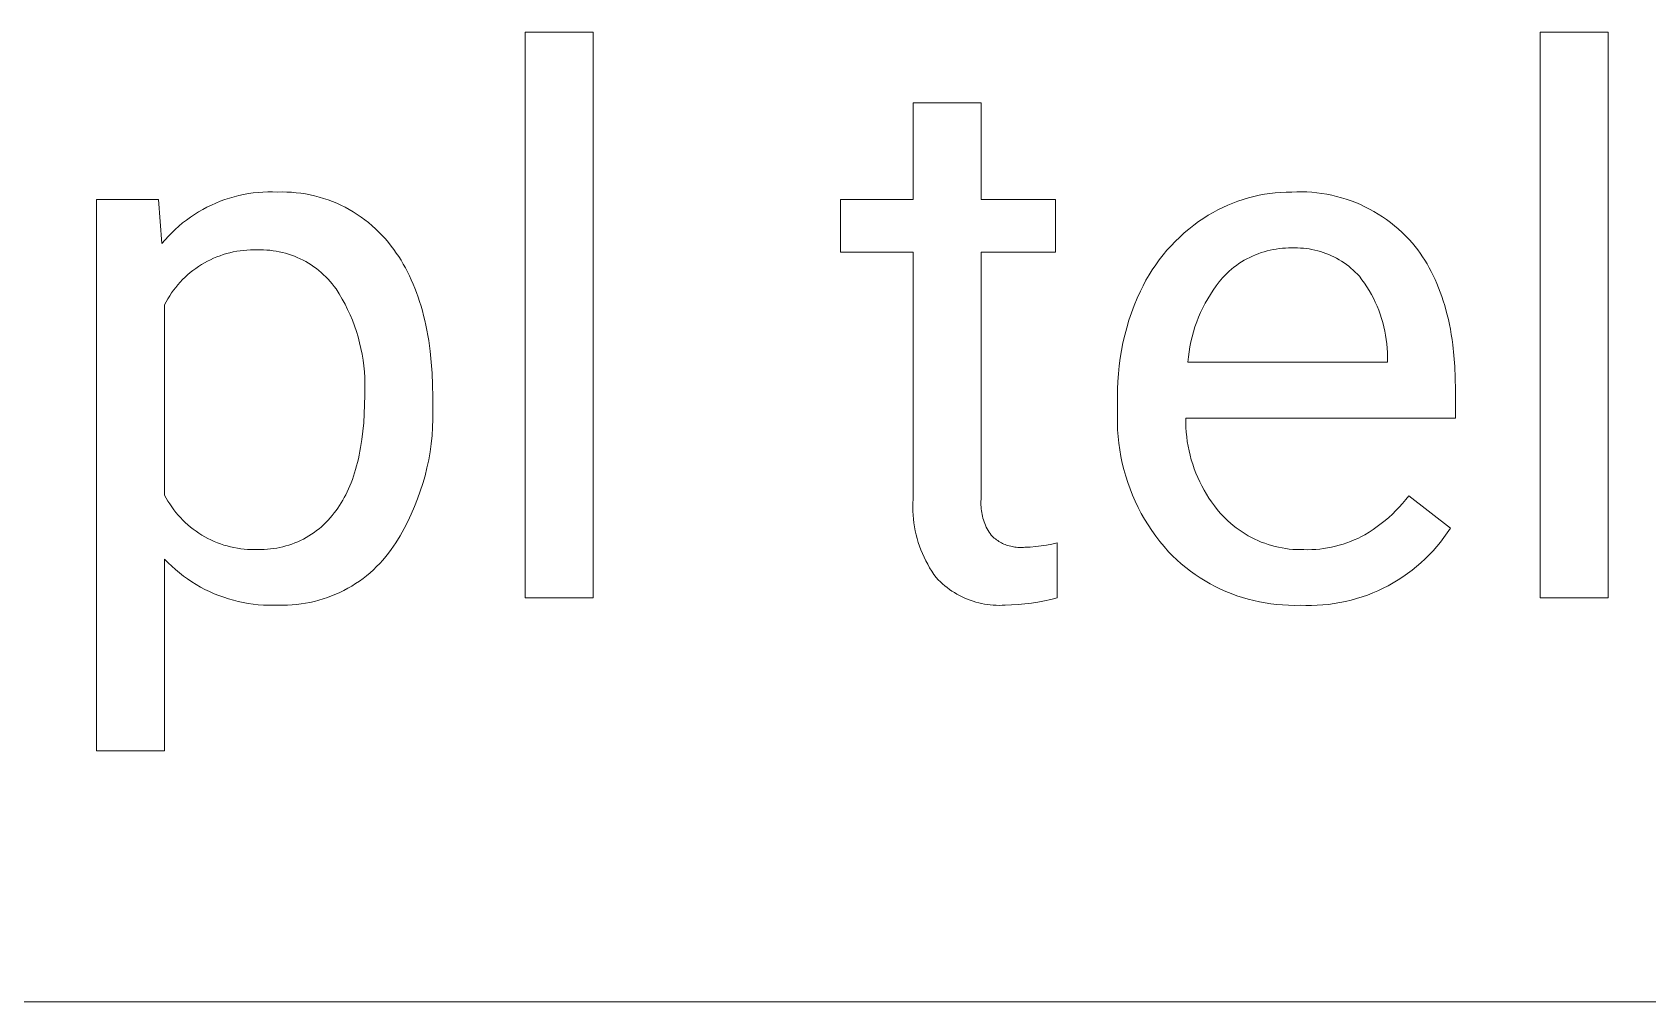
# Model space of a CAD drawing. Header units: millimetres. Extents: x 1434 to 4837, y 1889 to 4267.
# Drawn here: x 3979 to 4076.1, y 2079.7 to 2138 of the extents above; entities that cross this region are included whole.
import ezdxf

# ---------------------------------------------------------------- set-up
doc = ezdxf.new("R2010")
doc.units = ezdxf.units.MM
doc.header["$MEASUREMENT"] = 0
doc.layers.add('Domyślny', color=7, linetype='Continuous', true_color=0x000000)

msp = doc.modelspace()

# ---------------------------------------------------------------- linework, layer by layer
at = {"layer": 'Domyślny', "color": 18, "lineweight": 15, "true_color": 0x000000}
for p, q in [((4008.614, 2103.991), (4008.614, 2137.986)), ((4008.614, 2137.986), (4012.705, 2137.986)), ((4012.705, 2137.986), (4012.705, 2103.991)), ((4069.658, 2103.991), (4069.658, 2137.986)), ((4069.658, 2137.986), (4073.748, 2137.986)), ((4073.748, 2137.986), (4073.748, 2103.991)), ((4031.946, 2127.939), (4031.946, 2133.741)), ((4031.946, 2133.741), (4036.037, 2133.741)), ((4036.037, 2133.741), (4036.037, 2127.939)), ((3982.829, 2094.785), (3982.829, 2127.941)), ((3982.829, 2127.941), (3986.569, 2127.941)), ((3986.569, 2127.941), (3986.773, 2125.29)), ((3989.481, 2127.476), (3989.744, 2127.604)), ((3989.744, 2127.604), (3990.011, 2127.723)), ((3990.011, 2127.723), (3990.282, 2127.832)), ((3990.282, 2127.832), (3990.556, 2127.932)), ((3990.556, 2127.932), (3990.834, 2128.023)), ((3990.834, 2128.023), (3991.115, 2128.104)), ((3991.115, 2128.104), (3991.398, 2128.175)), ((3991.398, 2128.175), (3991.684, 2128.236)), ((3991.684, 2128.236), (3991.972, 2128.287)), ((3991.972, 2128.287), (3992.261, 2128.328)), ((3992.261, 2128.328), (3992.551, 2128.359)), ((3992.551, 2128.359), (3992.843, 2128.381)), ((3992.843, 2128.381), (3993.135, 2128.392)), ((3993.135, 2128.392), (3993.427, 2128.392)), ((3993.427, 2128.392), (3993.719, 2128.383)), ((3993.719, 2128.383), (3994, 2128.388)), ((3994, 2128.388), (3994.281, 2128.384)), ((3994.281, 2128.384), (3994.562, 2128.37)), ((3994.562, 2128.37), (3994.842, 2128.346)), ((3994.842, 2128.346), (3995.122, 2128.313)), ((3995.122, 2128.313), (3995.4, 2128.27)), ((3995.4, 2128.27), (3995.676, 2128.217)), ((3995.676, 2128.217), (3995.95, 2128.156)), ((3995.95, 2128.156), (3996.222, 2128.085)), ((3996.222, 2128.085), (3996.492, 2128.004)), ((3996.492, 2128.004), (3996.759, 2127.915)), ((3996.759, 2127.915), (3997.022, 2127.816)), ((3997.022, 2127.816), (3997.282, 2127.709)), ((3997.282, 2127.709), (3997.538, 2127.592)), ((4027.583, 2124.777), (4027.583, 2127.939)), ((4027.583, 2127.939), (4031.946, 2127.939)), ((4036.037, 2127.939), (4040.513, 2127.939)), ((4040.513, 2127.939), (4040.513, 2124.777)), ((4050.871, 2127.595), (4051.175, 2127.721)), ((4051.175, 2127.721), (4051.484, 2127.837)), ((4051.484, 2127.837), (4051.796, 2127.942)), ((4051.796, 2127.942), (4052.112, 2128.036)), ((4052.112, 2128.036), (4052.431, 2128.119)), ((4052.431, 2128.119), (4052.752, 2128.191)), ((4052.752, 2128.191), (4053.076, 2128.251)), ((4053.076, 2128.251), (4053.402, 2128.301)), ((4053.402, 2128.301), (4053.729, 2128.339)), ((4053.729, 2128.339), (4054.057, 2128.367)), ((4054.057, 2128.367), (4054.386, 2128.382)), ((4054.386, 2128.382), (4054.716, 2128.387)), ((4054.716, 2128.387), (4055.018, 2128.398)), ((4055.018, 2128.398), (4055.321, 2128.399)), ((4055.321, 2128.399), (4055.623, 2128.39)), ((4055.623, 2128.39), (4055.925, 2128.371)), ((4055.925, 2128.371), (4056.226, 2128.342)), ((4056.226, 2128.342), (4056.527, 2128.303)), ((4056.527, 2128.303), (4056.825, 2128.253)), ((4056.825, 2128.253), (4057.122, 2128.193)), ((4057.122, 2128.193), (4057.416, 2128.124)), ((4057.416, 2128.124), (4057.708, 2128.044)), ((4057.708, 2128.044), (4057.997, 2127.955)), ((4057.997, 2127.955), (4058.283, 2127.855)), ((4058.283, 2127.855), (4058.566, 2127.747)), ((4058.566, 2127.747), (4058.844, 2127.629)), ((4058.844, 2127.629), (4059.119, 2127.501)), ((3988.013, 2126.524), (3988.243, 2126.704)), ((3988.243, 2126.704), (3988.48, 2126.875)), ((3988.48, 2126.875), (3988.722, 2127.038)), ((3988.722, 2127.038), (3988.97, 2127.193)), ((3988.97, 2127.193), (3989.223, 2127.339)), ((3989.223, 2127.339), (3989.481, 2127.476)), ((3997.538, 2127.592), (3997.79, 2127.467)), ((3997.79, 2127.467), (3998.037, 2127.334)), ((3998.037, 2127.334), (3998.28, 2127.192)), ((3998.28, 2127.192), (3998.518, 2127.042)), ((3998.518, 2127.042), (3998.75, 2126.883)), ((3998.75, 2126.883), (3998.977, 2126.717)), ((3998.977, 2126.717), (3999.199, 2126.544)), ((4049.12, 2126.605), (4049.424, 2126.811)), ((4049.424, 2126.811), (4049.702, 2126.988)), ((4049.702, 2126.988), (4049.986, 2127.155)), ((4049.986, 2127.155), (4050.276, 2127.312)), ((4050.276, 2127.312), (4050.571, 2127.459)), ((4050.571, 2127.459), (4050.871, 2127.595)), ((4059.119, 2127.501), (4059.389, 2127.364)), ((4059.389, 2127.364), (4059.654, 2127.218)), ((4059.654, 2127.218), (4059.914, 2127.064)), ((4059.914, 2127.064), (4060.169, 2126.9)), ((4060.169, 2126.9), (4060.418, 2126.728)), ((4060.418, 2126.728), (4060.661, 2126.548)), ((3986.961, 2125.513), (3987.157, 2125.729)), ((3987.157, 2125.729), (3987.361, 2125.939)), ((3987.361, 2125.939), (3987.571, 2126.142)), ((3987.571, 2126.142), (3987.789, 2126.337)), ((3987.789, 2126.337), (3988.013, 2126.524)), ((3999.199, 2126.544), (3999.414, 2126.362)), ((3999.414, 2126.362), (3999.622, 2126.174)), ((3999.622, 2126.174), (3999.825, 2125.978)), ((3999.825, 2125.978), (4000.02, 2125.776)), ((4000.02, 2125.776), (4000.208, 2125.567)), ((4047.716, 2125.421), (4047.98, 2125.677)), ((4047.98, 2125.677), (4048.253, 2125.924)), ((4048.253, 2125.924), (4048.534, 2126.161)), ((4048.534, 2126.161), (4048.823, 2126.388)), ((4048.823, 2126.388), (4049.12, 2126.605)), ((4060.661, 2126.548), (4060.898, 2126.36)), ((4060.898, 2126.36), (4061.128, 2126.164)), ((4061.128, 2126.164), (4061.352, 2125.96)), ((4061.352, 2125.96), (4061.568, 2125.748)), ((4061.568, 2125.748), (4061.778, 2125.53)), ((3986.773, 2125.29), (3986.961, 2125.513)), ((3990.661, 2124.684), (3990.462, 2124.625)), ((3990.861, 2124.737), (3990.661, 2124.684)), ((3991.063, 2124.783), (3990.861, 2124.737)), ((3991.267, 2124.822), (3991.063, 2124.783)), ((3991.472, 2124.853), (3991.267, 2124.822)), ((3991.678, 2124.878), (3991.472, 2124.853)), ((3991.885, 2124.895), (3991.678, 2124.878)), ((3992.092, 2124.905), (3991.885, 2124.895)), ((3992.299, 2124.908), (3992.092, 2124.905)), ((3992.506, 2124.904), (3992.299, 2124.908)), ((3992.696, 2124.908), (3992.506, 2124.904)), ((3992.886, 2124.906), (3992.696, 2124.908)), ((3993.076, 2124.896), (3992.886, 2124.906)), ((3993.265, 2124.881), (3993.076, 2124.896)), ((3993.454, 2124.858), (3993.265, 2124.881)), ((3993.642, 2124.83), (3993.454, 2124.858)), ((3993.829, 2124.795), (3993.642, 2124.83)), ((3994.014, 2124.753), (3993.829, 2124.795)), ((3994.198, 2124.706), (3994.014, 2124.753)), ((3994.38, 2124.652), (3994.198, 2124.706)), ((4000.208, 2125.567), (4000.389, 2125.352)), ((4000.389, 2125.352), (4000.563, 2125.131)), ((4000.563, 2125.131), (4000.717, 2124.926)), ((4000.717, 2124.926), (4000.866, 2124.715)), ((4000.866, 2124.715), (4001.01, 2124.5)), ((4031.946, 2124.777), (4027.583, 2124.777)), ((4031.946, 2109.922), (4031.946, 2124.777)), ((4040.513, 2124.777), (4036.037, 2124.777)), ((4036.037, 2124.777), (4036.037, 2109.91)), ((4046.98, 2124.601), (4047.216, 2124.883)), ((4047.216, 2124.883), (4047.461, 2125.157)), ((4047.461, 2125.157), (4047.716, 2125.421)), ((4052.879, 2124.741), (4052.703, 2124.679)), ((4053.057, 2124.797), (4052.879, 2124.741)), ((4053.237, 2124.847), (4053.057, 2124.797)), ((4053.419, 2124.891), (4053.237, 2124.847)), ((4053.601, 2124.928), (4053.419, 2124.891)), ((4053.786, 2124.959), (4053.601, 2124.928)), ((4053.971, 2124.984), (4053.786, 2124.959)), ((4054.156, 2125.003), (4053.971, 2124.984)), ((4054.343, 2125.015), (4054.156, 2125.003)), ((4054.529, 2125.021), (4054.343, 2125.015)), ((4054.716, 2125.021), (4054.529, 2125.021)), ((4054.891, 2125.026), (4054.716, 2125.021)), ((4055.066, 2125.026), (4054.891, 2125.026)), ((4055.241, 2125.019), (4055.066, 2125.026)), ((4055.416, 2125.006), (4055.241, 2125.019)), ((4055.59, 2124.988), (4055.416, 2125.006)), ((4055.764, 2124.963), (4055.59, 2124.988)), ((4055.936, 2124.933), (4055.764, 2124.963)), ((4056.108, 2124.896), (4055.936, 2124.933)), ((4056.278, 2124.854), (4056.108, 2124.896)), ((4056.446, 2124.806), (4056.278, 2124.854)), ((4056.613, 2124.753), (4056.446, 2124.806)), ((4056.778, 2124.694), (4056.613, 2124.753)), ((4056.941, 2124.629), (4056.778, 2124.694)), ((4061.778, 2125.53), (4061.979, 2125.304)), ((4061.979, 2125.304), (4062.138, 2125.111)), ((4062.138, 2125.111), (4062.292, 2124.911)), ((4062.292, 2124.911), (4062.441, 2124.707)), ((4062.441, 2124.707), (4062.585, 2124.498)), ((3988.8, 2123.791), (3988.634, 2123.668)), ((3988.971, 2123.909), (3988.8, 2123.791)), ((3989.146, 2124.021), (3988.971, 2123.909)), ((3989.324, 2124.126), (3989.146, 2124.021)), ((3989.506, 2124.226), (3989.324, 2124.126)), ((3989.692, 2124.319), (3989.506, 2124.226)), ((3989.88, 2124.405), (3989.692, 2124.319)), ((3990.071, 2124.485), (3989.88, 2124.405)), ((3990.265, 2124.558), (3990.071, 2124.485)), ((3990.462, 2124.625), (3990.265, 2124.558)), ((3994.56, 2124.591), (3994.38, 2124.652)), ((3994.738, 2124.525), (3994.56, 2124.591)), ((3994.914, 2124.453), (3994.738, 2124.525)), ((3995.087, 2124.374), (3994.914, 2124.453)), ((3995.257, 2124.29), (3995.087, 2124.374)), ((3995.424, 2124.2), (3995.257, 2124.29)), ((3995.588, 2124.104), (3995.424, 2124.2)), ((3995.749, 2124.003), (3995.588, 2124.104)), ((3995.906, 2123.896), (3995.749, 2124.003)), ((3996.06, 2123.784), (3995.906, 2123.896)), ((3996.209, 2123.666), (3996.06, 2123.784)), ((4001.01, 2124.5), (4001.149, 2124.28)), ((4001.149, 2124.28), (4001.283, 2124.054)), ((4001.283, 2124.054), (4001.412, 2123.824)), ((4001.412, 2123.824), (4001.536, 2123.589)), ((4046.331, 2123.71), (4046.537, 2124.015)), ((4046.537, 2124.015), (4046.753, 2124.312)), ((4046.753, 2124.312), (4046.98, 2124.601)), ((4051.096, 2123.747), (4050.955, 2123.625)), ((4051.241, 2123.864), (4051.096, 2123.747)), ((4051.39, 2123.976), (4051.241, 2123.864)), ((4051.543, 2124.083), (4051.39, 2123.976)), ((4051.7, 2124.185), (4051.543, 2124.083)), ((4051.86, 2124.281), (4051.7, 2124.185)), ((4052.023, 2124.372), (4051.86, 2124.281)), ((4052.189, 2124.458), (4052.023, 2124.372)), ((4052.358, 2124.537), (4052.189, 2124.458)), ((4052.529, 2124.611), (4052.358, 2124.537)), ((4052.703, 2124.679), (4052.529, 2124.611)), ((4057.102, 2124.559), (4056.941, 2124.629)), ((4057.26, 2124.483), (4057.102, 2124.559)), ((4057.415, 2124.402), (4057.26, 2124.483)), ((4057.567, 2124.315), (4057.415, 2124.402)), ((4057.717, 2124.224), (4057.567, 2124.315)), ((4057.863, 2124.128), (4057.717, 2124.224)), ((4058.006, 2124.026), (4057.863, 2124.128)), ((4058.145, 2123.92), (4058.006, 2124.026)), ((4058.281, 2123.809), (4058.145, 2123.92)), ((4058.413, 2123.694), (4058.281, 2123.809)), ((4062.585, 2124.498), (4062.724, 2124.283)), ((4062.724, 2124.283), (4062.857, 2124.063)), ((4062.857, 2124.063), (4062.986, 2123.837)), ((4062.986, 2123.837), (4063.11, 2123.607)), ((3987.733, 2122.813), (3987.601, 2122.653)), ((3987.87, 2122.968), (3987.733, 2122.813)), ((3988.013, 2123.119), (3987.87, 2122.968)), ((3988.161, 2123.264), (3988.013, 2123.119)), ((3988.314, 2123.404), (3988.161, 2123.264)), ((3988.471, 2123.539), (3988.314, 2123.404)), ((3988.634, 2123.668), (3988.471, 2123.539)), ((3996.354, 2123.544), (3996.209, 2123.666)), ((3996.495, 2123.417), (3996.354, 2123.544)), ((3996.632, 2123.285), (3996.495, 2123.417)), ((3996.764, 2123.148), (3996.632, 2123.285)), ((3996.891, 2123.007), (3996.764, 2123.148)), ((3997.014, 2122.862), (3996.891, 2123.007)), ((3997.131, 2122.712), (3997.014, 2122.862)), ((4001.536, 2123.589), (4001.655, 2123.348)), ((4001.655, 2123.348), (4001.77, 2123.103)), ((4001.77, 2123.103), (4001.879, 2122.853)), ((4001.879, 2122.853), (4001.984, 2122.597)), ((4045.616, 2122.426), (4045.778, 2122.756)), ((4045.778, 2122.756), (4045.952, 2123.08)), ((4045.952, 2123.08), (4046.136, 2123.398)), ((4046.136, 2123.398), (4046.331, 2123.71)), ((4050.173, 2122.746), (4049.994, 2122.493)), ((4050.361, 2122.991), (4050.173, 2122.746)), ((4050.557, 2123.231), (4050.361, 2122.991)), ((4050.685, 2123.367), (4050.557, 2123.231)), ((4050.818, 2123.498), (4050.685, 2123.367)), ((4050.955, 2123.625), (4050.818, 2123.498)), ((4058.541, 2123.574), (4058.413, 2123.694)), ((4058.664, 2123.45), (4058.541, 2123.574)), ((4058.784, 2123.321), (4058.664, 2123.45)), ((4058.943, 2123.113), (4058.784, 2123.321)), ((4059.094, 2122.9), (4058.943, 2123.113)), ((4059.239, 2122.682), (4059.094, 2122.9)), ((4063.11, 2123.607), (4063.228, 2123.371)), ((4063.228, 2123.371), (4063.342, 2123.13)), ((4063.342, 2123.13), (4063.45, 2122.884)), ((4063.45, 2122.884), (4063.554, 2122.632)), ((3987.027, 2121.791), (3986.931, 2121.607)), ((3987.13, 2121.971), (3987.027, 2121.791)), ((3987.239, 2122.147), (3987.13, 2121.971)), ((3987.354, 2122.32), (3987.239, 2122.147)), ((3987.474, 2122.489), (3987.354, 2122.32)), ((3987.601, 2122.653), (3987.474, 2122.489)), ((3997.243, 2122.559), (3997.131, 2122.712)), ((3997.432, 2122.259), (3997.243, 2122.559)), ((3997.612, 2121.954), (3997.432, 2122.259)), ((3997.781, 2121.642), (3997.612, 2121.954)), ((4001.984, 2122.597), (4002.084, 2122.337)), ((4002.084, 2122.337), (4002.179, 2122.072)), ((4002.179, 2122.072), (4002.269, 2121.801)), ((4002.269, 2121.801), (4002.354, 2121.526)), ((4045.244, 2121.564), (4045.423, 2121.998)), ((4045.423, 2121.998), (4045.616, 2122.426)), ((4049.663, 2121.971), (4049.512, 2121.701)), ((4049.824, 2122.235), (4049.663, 2121.971)), ((4049.994, 2122.493), (4049.824, 2122.235)), ((4059.376, 2122.46), (4059.239, 2122.682)), ((4059.506, 2122.233), (4059.376, 2122.46)), ((4059.628, 2122.001), (4059.506, 2122.233)), ((4059.742, 2121.766), (4059.628, 2122.001)), ((4063.554, 2122.632), (4063.652, 2122.375)), ((4063.652, 2122.375), (4063.745, 2122.113)), ((4063.745, 2122.113), (4063.834, 2121.846)), ((4063.834, 2121.846), (4063.917, 2121.573)), ((3986.931, 2121.607), (3986.931, 2110.173)), ((3997.939, 2121.326), (3997.781, 2121.642)), ((3998.087, 2121.004), (3997.939, 2121.326)), ((3998.224, 2120.677), (3998.087, 2121.004)), ((4002.354, 2121.526), (4002.434, 2121.246)), ((4002.434, 2121.246), (4002.51, 2120.96)), ((4002.51, 2120.96), (4002.58, 2120.67)), ((4044.929, 2120.68), (4045.08, 2121.125)), ((4045.08, 2121.125), (4045.244, 2121.564)), ((4049.114, 2120.863), (4049.001, 2120.575)), ((4049.237, 2121.147), (4049.114, 2120.863)), ((4049.369, 2121.426), (4049.237, 2121.147)), ((4049.512, 2121.701), (4049.369, 2121.426)), ((4059.849, 2121.527), (4059.742, 2121.766)), ((4059.947, 2121.284), (4059.849, 2121.527)), ((4060.037, 2121.039), (4059.947, 2121.284)), ((4060.119, 2120.79), (4060.037, 2121.039)), ((4063.917, 2121.573), (4063.995, 2121.296)), ((4063.995, 2121.296), (4064.068, 2121.013)), ((4064.068, 2121.013), (4064.137, 2120.724)), ((3998.35, 2120.346), (3998.224, 2120.677)), ((3998.465, 2120.011), (3998.35, 2120.346)), ((3998.569, 2119.672), (3998.465, 2120.011)), ((4002.58, 2120.67), (4002.646, 2120.375)), ((4002.646, 2120.375), (4002.707, 2120.074)), ((4002.707, 2120.074), (4002.762, 2119.769)), ((4044.672, 2119.778), (4044.794, 2120.231)), ((4044.794, 2120.231), (4044.929, 2120.68)), ((4048.806, 2119.988), (4048.724, 2119.69)), ((4048.899, 2120.283), (4048.806, 2119.988)), ((4049.001, 2120.575), (4048.899, 2120.283)), ((4060.192, 2120.539), (4060.119, 2120.79)), ((4060.258, 2120.286), (4060.192, 2120.539)), ((4060.314, 2120.03), (4060.258, 2120.286)), ((4060.362, 2119.773), (4060.314, 2120.03)), ((4064.137, 2120.724), (4064.2, 2120.431)), ((4064.2, 2120.431), (4064.258, 2120.132)), ((4064.258, 2120.132), (4064.311, 2119.828)), ((4064.311, 2119.828), (4064.359, 2119.519)), ((3998.661, 2119.33), (3998.569, 2119.672)), ((3998.742, 2118.985), (3998.661, 2119.33)), ((3998.811, 2118.637), (3998.742, 2118.985)), ((4002.762, 2119.769), (4002.813, 2119.458)), ((4002.813, 2119.458), (4002.901, 2118.822)), ((4044.399, 2118.397), (4044.475, 2118.86)), ((4044.475, 2118.86), (4044.566, 2119.32)), ((4044.566, 2119.32), (4044.672, 2119.778)), ((4048.592, 2119.085), (4048.541, 2118.78)), ((4048.653, 2119.389), (4048.592, 2119.085)), ((4048.724, 2119.69), (4048.653, 2119.389)), ((4060.402, 2119.515), (4060.362, 2119.773)), ((4060.432, 2119.255), (4060.402, 2119.515)), ((4060.454, 2118.994), (4060.432, 2119.255)), ((4060.468, 2118.733), (4060.454, 2118.994)), ((4064.359, 2119.519), (4064.401, 2119.204)), ((4064.401, 2119.204), (4064.472, 2118.56)), ((3998.868, 2118.288), (3998.811, 2118.637)), ((3998.914, 2117.936), (3998.868, 2118.288)), ((3998.948, 2117.584), (3998.914, 2117.936)), ((4002.901, 2118.822), (4002.969, 2118.166)), ((4002.969, 2118.166), (4003.017, 2117.49)), ((4044.292, 2117.465), (4044.338, 2117.932)), ((4044.338, 2117.932), (4044.399, 2118.397)), ((4048.501, 2118.473), (4048.472, 2118.165)), ((4048.472, 2118.165), (4060.472, 2118.165)), ((4048.541, 2118.78), (4048.501, 2118.473)), ((4060.472, 2118.471), (4060.468, 2118.733)), ((4060.472, 2118.165), (4060.472, 2118.471)), ((4064.472, 2118.56), (4064.523, 2117.894)), ((4064.523, 2117.894), (4064.553, 2117.207)), ((3998.97, 2117.23), (3998.948, 2117.584)), ((3998.98, 2116.876), (3998.97, 2117.23)), ((4003.017, 2117.49), (4003.046, 2116.794)), ((4044.245, 2116.527), (4044.261, 2116.996)), ((4044.261, 2116.996), (4044.292, 2117.465)), ((4064.553, 2117.207), (4064.563, 2116.5)), ((3998.959, 2115.601), (3998.965, 2116.168)), ((3998.965, 2116.168), (3998.979, 2116.522)), ((3998.979, 2116.522), (3998.98, 2116.876)), ((4003.046, 2116.794), (4003.056, 2116.077)), ((4003.056, 2116.077), (4003.056, 2115.703)), ((4044.245, 2116.058), (4044.245, 2116.527)), ((4044.245, 2115.31), (4044.245, 2116.058)), ((4064.563, 2116.5), (4064.563, 2114.8)), ((3998.905, 2114.52), (3998.938, 2115.052)), ((3998.938, 2115.052), (3998.959, 2115.601)), ((4003.056, 2115.703), (4003.071, 2115.213)), ((4003.071, 2115.213), (4003.07, 2114.723)), ((4044.232, 2114.905), (4044.245, 2115.31)), ((3998.796, 2113.512), (3998.857, 2114.007)), ((3998.857, 2114.007), (3998.905, 2114.52)), ((4003.052, 2114.233), (4003.017, 2113.744)), ((4003.07, 2114.723), (4003.052, 2114.233)), ((4044.232, 2114.5), (4044.232, 2114.905)), ((4044.247, 2114.095), (4044.232, 2114.5)), ((4044.275, 2113.691), (4044.247, 2114.095)), ((4064.563, 2114.8), (4048.347, 2114.8)), ((4048.347, 2114.8), (4048.347, 2114.517)), ((4048.347, 2114.517), (4048.355, 2114.235)), ((4048.355, 2114.235), (4048.373, 2113.953)), ((3998.68, 2112.802), (3998.722, 2113.034)), ((3998.722, 2113.034), (3998.796, 2113.512)), ((4002.966, 2113.257), (4002.898, 2112.772)), ((4003.017, 2113.744), (4002.966, 2113.257)), ((4044.317, 2113.289), (4044.275, 2113.691)), ((4044.373, 2112.888), (4044.317, 2113.289)), ((4048.373, 2113.953), (4048.401, 2113.672)), ((4048.401, 2113.672), (4048.438, 2113.392)), ((4048.438, 2113.392), (4048.484, 2113.113)), ((4048.484, 2113.113), (4048.54, 2112.836)), ((3998.478, 2111.918), (3998.533, 2112.132)), ((3998.533, 2112.132), (3998.586, 2112.351)), ((3998.586, 2112.351), (3998.634, 2112.574)), ((3998.634, 2112.574), (3998.68, 2112.802)), ((4002.813, 2112.289), (4002.712, 2111.809)), ((4002.898, 2112.772), (4002.813, 2112.289)), ((4044.442, 2112.489), (4044.373, 2112.888)), ((4044.525, 2112.092), (4044.442, 2112.489)), ((4044.622, 2111.699), (4044.525, 2112.092)), ((4048.54, 2112.836), (4048.604, 2112.561)), ((4048.604, 2112.561), (4048.678, 2112.289)), ((4048.678, 2112.289), (4048.761, 2112.019)), ((3998.15, 2110.914), (3998.222, 2111.106)), ((3998.222, 2111.106), (3998.291, 2111.302)), ((3998.291, 2111.302), (3998.357, 2111.503)), ((3998.357, 2111.503), (3998.419, 2111.708)), ((3998.419, 2111.708), (3998.478, 2111.918)), ((4002.595, 2111.333), (4002.461, 2110.862)), ((4002.712, 2111.809), (4002.595, 2111.333)), ((4044.732, 2111.309), (4044.622, 2111.699)), ((4044.855, 2110.924), (4044.732, 2111.309)), ((4048.761, 2112.019), (4048.853, 2111.752)), ((4048.853, 2111.752), (4048.954, 2111.488)), ((4048.954, 2111.488), (4049.064, 2111.227)), ((4049.064, 2111.227), (4049.182, 2110.971)), ((3986.931, 2110.173), (3987.029, 2109.989)), ((3997.738, 2110.023), (3997.827, 2110.192)), ((3997.827, 2110.192), (3997.913, 2110.366)), ((3997.913, 2110.366), (3997.995, 2110.544)), ((3997.995, 2110.544), (3998.074, 2110.727)), ((3998.074, 2110.727), (3998.15, 2110.914)), ((4002.311, 2110.395), (4002.146, 2109.933)), ((4002.461, 2110.862), (4002.311, 2110.395)), ((4044.992, 2110.542), (4044.855, 2110.924)), ((4045.141, 2110.166), (4044.992, 2110.542)), ((4045.304, 2109.795), (4045.141, 2110.166)), ((4049.182, 2110.971), (4049.309, 2110.718)), ((4049.309, 2110.718), (4049.444, 2110.47)), ((4049.444, 2110.47), (4049.587, 2110.227)), ((4049.587, 2110.227), (4049.739, 2109.988)), ((4061.571, 2109.898), (4061.753, 2110.131)), ((4061.753, 2110.131), (4064.257, 2108.182)), ((3987.029, 2109.989), (3987.133, 2109.809)), ((3987.133, 2109.809), (3987.244, 2109.633)), ((3987.244, 2109.633), (3987.36, 2109.46)), ((3987.36, 2109.46), (3987.483, 2109.291)), ((3987.483, 2109.291), (3987.611, 2109.127)), ((3997.132, 2109.092), (3997.243, 2109.244)), ((3997.243, 2109.244), (3997.349, 2109.391)), ((3997.349, 2109.391), (3997.451, 2109.542)), ((3997.451, 2109.542), (3997.55, 2109.698)), ((3997.55, 2109.698), (3997.646, 2109.858)), ((3997.646, 2109.858), (3997.738, 2110.023)), ((4001.965, 2109.478), (4001.769, 2109.029)), ((4002.146, 2109.933), (4001.965, 2109.478)), ((4031.932, 2109.444), (4031.935, 2109.683)), ((4031.937, 2109.205), (4031.932, 2109.444)), ((4031.935, 2109.683), (4031.946, 2109.922)), ((4031.949, 2108.967), (4031.937, 2109.205)), ((4036.03, 2109.797), (4036.028, 2109.683)), ((4036.028, 2109.683), (4036.029, 2109.569)), ((4036.029, 2109.569), (4036.035, 2109.455)), ((4036.037, 2109.91), (4036.03, 2109.797)), ((4036.035, 2109.455), (4036.044, 2109.341)), ((4036.044, 2109.341), (4036.057, 2109.228)), ((4036.057, 2109.228), (4036.074, 2109.115)), ((4045.479, 2109.43), (4045.304, 2109.795)), ((4045.666, 2109.071), (4045.479, 2109.43)), ((4049.739, 2109.988), (4049.898, 2109.755)), ((4049.898, 2109.755), (4050.065, 2109.527)), ((4050.065, 2109.527), (4050.239, 2109.305)), ((4050.239, 2109.305), (4050.421, 2109.089)), ((4060.771, 2109.03), (4060.981, 2109.237)), ((4060.981, 2109.237), (4061.185, 2109.451)), ((4061.185, 2109.451), (4061.382, 2109.672)), ((4061.382, 2109.672), (4061.571, 2109.898)), ((3987.611, 2109.127), (3987.744, 2108.968)), ((3987.744, 2108.968), (3987.883, 2108.813)), ((3987.883, 2108.813), (3988.028, 2108.663)), ((3988.028, 2108.663), (3988.177, 2108.518)), ((3988.177, 2108.518), (3988.332, 2108.378)), ((3988.332, 2108.378), (3988.491, 2108.244)), ((3988.491, 2108.244), (3988.655, 2108.115)), ((3996.218, 2108.146), (3996.361, 2108.268)), ((3996.361, 2108.268), (3996.501, 2108.394)), ((3996.501, 2108.394), (3996.637, 2108.525)), ((3996.637, 2108.525), (3996.768, 2108.66)), ((3996.768, 2108.66), (3996.894, 2108.8)), ((3996.894, 2108.8), (3997.015, 2108.944)), ((3997.015, 2108.944), (3997.132, 2109.092)), ((4001.557, 2108.587), (4001.33, 2108.152)), ((4001.769, 2109.029), (4001.557, 2108.587)), ((4031.97, 2108.729), (4031.949, 2108.967)), ((4031.999, 2108.491), (4031.97, 2108.729)), ((4032.036, 2108.255), (4031.999, 2108.491)), ((4032.08, 2108.021), (4032.036, 2108.255)), ((4036.074, 2109.115), (4036.095, 2109.003)), ((4036.095, 2109.003), (4036.12, 2108.892)), ((4036.12, 2108.892), (4036.149, 2108.781)), ((4036.149, 2108.781), (4036.182, 2108.672)), ((4036.182, 2108.672), (4036.218, 2108.564)), ((4036.218, 2108.564), (4036.258, 2108.457)), ((4036.258, 2108.457), (4036.302, 2108.352)), ((4036.302, 2108.352), (4036.349, 2108.248)), ((4036.349, 2108.248), (4036.4, 2108.146)), ((4045.866, 2108.718), (4045.666, 2109.071)), ((4046.077, 2108.373), (4045.866, 2108.718)), ((4046.3, 2108.035), (4046.077, 2108.373)), ((4050.421, 2109.089), (4050.567, 2108.928)), ((4050.567, 2108.928), (4050.719, 2108.772)), ((4050.719, 2108.772), (4050.876, 2108.621)), ((4050.876, 2108.621), (4051.038, 2108.475)), ((4051.038, 2108.475), (4051.204, 2108.335)), ((4051.204, 2108.335), (4051.375, 2108.201)), ((4051.375, 2108.201), (4051.551, 2108.072)), ((4059.623, 2108.102), (4059.864, 2108.273)), ((4059.864, 2108.273), (4060.1, 2108.451)), ((4060.1, 2108.451), (4060.33, 2108.636)), ((4060.33, 2108.636), (4060.553, 2108.83)), ((4060.553, 2108.83), (4060.771, 2109.03)), ((4064.257, 2108.182), (4064.067, 2107.896)), ((3988.655, 2108.115), (3988.823, 2107.992)), ((3988.823, 2107.992), (3988.995, 2107.875)), ((3988.995, 2107.875), (3989.171, 2107.764)), ((3989.171, 2107.764), (3989.351, 2107.659)), ((3989.351, 2107.659), (3989.535, 2107.561)), ((3989.535, 2107.561), (3989.721, 2107.469)), ((3989.721, 2107.469), (3989.911, 2107.383)), ((3989.911, 2107.383), (3990.104, 2107.304)), ((3990.104, 2107.304), (3990.299, 2107.232)), ((3990.299, 2107.232), (3990.497, 2107.166)), ((3994.407, 2107.163), (3994.586, 2107.224)), ((3994.586, 2107.224), (3994.762, 2107.291)), ((3994.762, 2107.291), (3994.936, 2107.363)), ((3994.936, 2107.363), (3995.107, 2107.442)), ((3995.107, 2107.442), (3995.275, 2107.526)), ((3995.275, 2107.526), (3995.441, 2107.616)), ((3995.441, 2107.616), (3995.603, 2107.711)), ((3995.603, 2107.711), (3995.762, 2107.812)), ((3995.762, 2107.812), (3995.918, 2107.918)), ((3995.918, 2107.918), (3996.07, 2108.03)), ((3996.07, 2108.03), (3996.218, 2108.146)), ((4000.833, 2107.308), (4000.563, 2106.898)), ((4001.089, 2107.726), (4000.833, 2107.308)), ((4001.33, 2108.152), (4001.089, 2107.726)), ((4032.132, 2107.787), (4032.08, 2108.021)), ((4032.192, 2107.556), (4032.132, 2107.787)), ((4032.26, 2107.327), (4032.192, 2107.556)), ((4032.336, 2107.1), (4032.26, 2107.327)), ((4036.4, 2108.146), (4036.454, 2108.046)), ((4036.454, 2108.046), (4036.512, 2107.948)), ((4036.512, 2107.948), (4036.573, 2107.851)), ((4036.573, 2107.851), (4036.637, 2107.757)), ((4036.637, 2107.757), (4036.699, 2107.697)), ((4036.699, 2107.697), (4036.762, 2107.64)), ((4036.762, 2107.64), (4036.827, 2107.584)), ((4036.827, 2107.584), (4036.894, 2107.531)), ((4036.894, 2107.531), (4036.963, 2107.48)), ((4036.963, 2107.48), (4037.034, 2107.431)), ((4037.034, 2107.431), (4037.106, 2107.385)), ((4037.106, 2107.385), (4037.18, 2107.342)), ((4037.18, 2107.342), (4037.255, 2107.301)), ((4037.255, 2107.301), (4037.332, 2107.262)), ((4037.332, 2107.262), (4037.409, 2107.227)), ((4037.409, 2107.227), (4037.489, 2107.194)), ((4039.972, 2107.161), (4040.294, 2107.221)), ((4040.294, 2107.221), (4040.615, 2107.293)), ((4040.615, 2107.293), (4040.615, 2103.995)), ((4046.535, 2107.705), (4046.3, 2108.035)), ((4046.781, 2107.383), (4046.535, 2107.705)), ((4047.038, 2107.07), (4046.781, 2107.383)), ((4051.551, 2108.072), (4051.731, 2107.95)), ((4051.731, 2107.95), (4051.915, 2107.833)), ((4051.915, 2107.833), (4052.103, 2107.723)), ((4052.103, 2107.723), (4052.294, 2107.619)), ((4052.294, 2107.619), (4052.489, 2107.522)), ((4052.489, 2107.522), (4052.687, 2107.431)), ((4052.687, 2107.431), (4052.887, 2107.347)), ((4052.887, 2107.347), (4053.091, 2107.27)), ((4053.091, 2107.27), (4053.297, 2107.2)), ((4053.297, 2107.2), (4053.505, 2107.137)), ((4057.575, 2107.15), (4057.805, 2107.218)), ((4057.805, 2107.218), (4058.032, 2107.294)), ((4058.032, 2107.294), (4058.257, 2107.378)), ((4058.257, 2107.378), (4058.478, 2107.469)), ((4058.478, 2107.469), (4058.697, 2107.567)), ((4058.697, 2107.567), (4058.912, 2107.673)), ((4058.912, 2107.673), (4059.124, 2107.786)), ((4059.124, 2107.786), (4059.376, 2107.94)), ((4059.376, 2107.94), (4059.623, 2108.102)), ((4063.659, 2107.344), (4063.442, 2107.079)), ((4063.868, 2107.617), (4063.659, 2107.344)), ((4064.067, 2107.896), (4063.868, 2107.617)), ((3987.144, 2106.102), (3986.931, 2106.321)), ((3986.931, 2106.321), (3986.931, 2094.785)), ((3990.497, 2107.166), (3990.697, 2107.108)), ((3990.697, 2107.108), (3990.898, 2107.056)), ((3990.898, 2107.056), (3991.102, 2107.011)), ((3991.102, 2107.011), (3991.307, 2106.974)), ((3991.307, 2106.974), (3991.513, 2106.943)), ((3991.513, 2106.943), (3991.72, 2106.92)), ((3991.72, 2106.92), (3991.927, 2106.904)), ((3991.927, 2106.904), (3992.135, 2106.895)), ((3992.135, 2106.895), (3992.344, 2106.893)), ((3992.344, 2106.893), (3992.552, 2106.898)), ((3992.552, 2106.898), (3992.74, 2106.896)), ((3992.74, 2106.896), (3992.928, 2106.901)), ((3992.928, 2106.901), (3993.116, 2106.912)), ((3993.116, 2106.912), (3993.304, 2106.929)), ((3993.304, 2106.929), (3993.491, 2106.952)), ((3993.491, 2106.952), (3993.677, 2106.982)), ((3993.677, 2106.982), (3993.862, 2107.018)), ((3993.862, 2107.018), (3994.045, 2107.06)), ((3994.045, 2107.06), (3994.227, 2107.109)), ((3994.227, 2107.109), (3994.407, 2107.163)), ((4000.057, 2106.261), (3999.874, 2106.061)), ((4000.233, 2106.468), (4000.057, 2106.261)), ((4000.402, 2106.68), (4000.233, 2106.468)), ((4000.563, 2106.898), (4000.402, 2106.68)), ((4032.418, 2106.876), (4032.336, 2107.1)), ((4032.509, 2106.655), (4032.418, 2106.876)), ((4032.606, 2106.437), (4032.509, 2106.655)), ((4032.711, 2106.222), (4032.606, 2106.437)), ((4037.489, 2107.194), (4037.569, 2107.163)), ((4037.569, 2107.163), (4037.65, 2107.136)), ((4037.65, 2107.136), (4037.732, 2107.111)), ((4037.732, 2107.111), (4037.815, 2107.089)), ((4037.815, 2107.089), (4037.898, 2107.071)), ((4037.898, 2107.071), (4037.983, 2107.054)), ((4037.983, 2107.054), (4038.067, 2107.041)), ((4038.067, 2107.041), (4038.152, 2107.031)), ((4038.152, 2107.031), (4038.238, 2107.024)), ((4038.238, 2107.024), (4038.323, 2107.02)), ((4038.323, 2107.02), (4038.409, 2107.018)), ((4038.409, 2107.018), (4038.495, 2107.02)), ((4038.495, 2107.02), (4038.58, 2107.025)), ((4038.58, 2107.025), (4038.666, 2107.032)), ((4038.666, 2107.032), (4038.994, 2107.047)), ((4038.994, 2107.047), (4039.321, 2107.074)), ((4039.321, 2107.074), (4039.647, 2107.111)), ((4039.647, 2107.111), (4039.972, 2107.161)), ((4047.305, 2106.766), (4047.038, 2107.07)), ((4047.553, 2106.515), (4047.305, 2106.766)), ((4047.809, 2106.273), (4047.553, 2106.515)), ((4048.073, 2106.04), (4047.809, 2106.273)), ((4053.505, 2107.137), (4053.715, 2107.081)), ((4053.715, 2107.081), (4053.927, 2107.031)), ((4053.927, 2107.031), (4054.141, 2106.989)), ((4054.141, 2106.989), (4054.356, 2106.955)), ((4054.356, 2106.955), (4054.572, 2106.927)), ((4054.572, 2106.927), (4054.788, 2106.907)), ((4054.788, 2106.907), (4055.006, 2106.894)), ((4055.006, 2106.894), (4055.223, 2106.889)), ((4055.223, 2106.889), (4055.441, 2106.89)), ((4055.441, 2106.89), (4055.681, 2106.887)), ((4055.681, 2106.887), (4055.92, 2106.892)), ((4055.92, 2106.892), (4056.16, 2106.905)), ((4056.16, 2106.905), (4056.399, 2106.926)), ((4056.399, 2106.926), (4056.637, 2106.955)), ((4056.637, 2106.955), (4056.873, 2106.992)), ((4056.873, 2106.992), (4057.109, 2107.037)), ((4057.109, 2107.037), (4057.343, 2107.09)), ((4057.343, 2107.09), (4057.575, 2107.15)), ((4062.736, 2106.33), (4062.484, 2106.097)), ((4062.979, 2106.572), (4062.736, 2106.33)), ((4063.215, 2106.822), (4062.979, 2106.572)), ((4063.442, 2107.079), (4063.215, 2106.822)), ((3987.364, 2105.891), (3987.144, 2106.102)), ((3987.592, 2105.687), (3987.364, 2105.891)), ((3987.826, 2105.492), (3987.592, 2105.687)), ((3988.067, 2105.304), (3987.826, 2105.492)), ((3988.314, 2105.126), (3988.067, 2105.304)), ((3999.078, 2105.324), (3998.864, 2105.158)), ((3999.286, 2105.498), (3999.078, 2105.324)), ((3999.488, 2105.679), (3999.286, 2105.498)), ((3999.684, 2105.867), (3999.488, 2105.679)), ((3999.874, 2106.061), (3999.684, 2105.867)), ((4032.823, 2106.011), (4032.711, 2106.222)), ((4032.942, 2105.804), (4032.823, 2106.011)), ((4033.068, 2105.601), (4032.942, 2105.804)), ((4033.201, 2105.402), (4033.068, 2105.601)), ((4033.34, 2105.208), (4033.201, 2105.402)), ((4048.344, 2105.816), (4048.073, 2106.04)), ((4048.624, 2105.601), (4048.344, 2105.816)), ((4048.91, 2105.395), (4048.624, 2105.601)), ((4049.203, 2105.2), (4048.91, 2105.395)), ((4061.402, 2105.254), (4061.114, 2105.067)), ((4061.683, 2105.451), (4061.402, 2105.254)), ((4061.957, 2105.657), (4061.683, 2105.451)), ((4062.224, 2105.873), (4061.957, 2105.657)), ((4062.484, 2106.097), (4062.224, 2105.873)), ((3988.567, 2104.956), (3988.314, 2105.126)), ((3988.826, 2104.794), (3988.567, 2104.956)), ((3989.091, 2104.642), (3988.826, 2104.794)), ((3989.361, 2104.499), (3989.091, 2104.642)), ((3989.635, 2104.366), (3989.361, 2104.499)), ((3989.914, 2104.242), (3989.635, 2104.366)), ((3997.472, 2104.318), (3997.225, 2104.206)), ((3997.716, 2104.438), (3997.472, 2104.318)), ((3997.955, 2104.566), (3997.716, 2104.438)), ((3998.189, 2104.702), (3997.955, 2104.566)), ((3998.419, 2104.846), (3998.189, 2104.702)), ((3998.644, 2104.998), (3998.419, 2104.846)), ((3998.864, 2105.158), (3998.644, 2104.998)), ((4033.462, 2105.079), (4033.34, 2105.208)), ((4033.588, 2104.955), (4033.462, 2105.079)), ((4033.718, 2104.834), (4033.588, 2104.955)), ((4033.853, 2104.719), (4033.718, 2104.834)), ((4033.991, 2104.608), (4033.853, 2104.719)), ((4034.133, 2104.502), (4033.991, 2104.608)), ((4034.279, 2104.402), (4034.133, 2104.502)), ((4034.428, 2104.306), (4034.279, 2104.402)), ((4034.58, 2104.215), (4034.428, 2104.306)), ((4049.502, 2105.014), (4049.203, 2105.2)), ((4049.808, 2104.839), (4049.502, 2105.014)), ((4050.119, 2104.674), (4049.808, 2104.839)), ((4050.436, 2104.52), (4050.119, 2104.674)), ((4050.758, 2104.376), (4050.436, 2104.52)), ((4051.084, 2104.243), (4050.758, 2104.376)), ((4059.589, 2104.285), (4059.269, 2104.16)), ((4059.904, 2104.42), (4059.589, 2104.285)), ((4060.215, 2104.567), (4059.904, 2104.42)), ((4060.52, 2104.723), (4060.215, 2104.567)), ((4060.82, 2104.89), (4060.52, 2104.723)), ((4061.114, 2105.067), (4060.82, 2104.89)), ((3990.197, 2104.128), (3989.914, 2104.242)), ((3990.484, 2104.024), (3990.197, 2104.128)), ((3990.774, 2103.929), (3990.484, 2104.024)), ((3991.067, 2103.845), (3990.774, 2103.929)), ((3991.363, 2103.771), (3991.067, 2103.845)), ((3991.662, 2103.708), (3991.363, 2103.771)), ((3991.962, 2103.654), (3991.662, 2103.708)), ((3992.264, 2103.612), (3991.962, 2103.654)), ((3992.567, 2103.579), (3992.264, 2103.612)), ((3992.872, 2103.558), (3992.567, 2103.579)), ((3993.177, 2103.546), (3992.872, 2103.558)), ((3993.482, 2103.546), (3993.177, 2103.546)), ((3993.787, 2103.556), (3993.482, 2103.546)), ((3994.058, 2103.551), (3993.787, 2103.556)), ((3994.329, 2103.556), (3994.058, 2103.551)), ((3994.6, 2103.57), (3994.329, 2103.556)), ((3994.871, 2103.593), (3994.6, 2103.57)), ((3995.14, 2103.625), (3994.871, 2103.593)), ((3995.408, 2103.666), (3995.14, 2103.625)), ((3995.675, 2103.717), (3995.408, 2103.666)), ((3995.94, 2103.776), (3995.675, 2103.717)), ((3996.202, 2103.845), (3995.94, 2103.776)), ((3996.462, 2103.922), (3996.202, 2103.845)), ((3996.72, 2104.008), (3996.462, 2103.922)), ((3996.974, 2104.103), (3996.72, 2104.008)), ((3997.225, 2104.206), (3996.974, 2104.103)), ((4012.705, 2103.991), (4008.614, 2103.991)), ((4034.736, 2104.13), (4034.58, 2104.215)), ((4034.894, 2104.05), (4034.736, 2104.13)), ((4035.055, 2103.976), (4034.894, 2104.05)), ((4035.218, 2103.907), (4035.055, 2103.976)), ((4035.384, 2103.844), (4035.218, 2103.907)), ((4035.552, 2103.787), (4035.384, 2103.844)), ((4035.722, 2103.736), (4035.552, 2103.787)), ((4035.893, 2103.69), (4035.722, 2103.736)), ((4036.066, 2103.651), (4035.893, 2103.69)), ((4036.24, 2103.617), (4036.066, 2103.651)), ((4036.415, 2103.59), (4036.24, 2103.617)), ((4036.591, 2103.568), (4036.415, 2103.59)), ((4036.767, 2103.553), (4036.591, 2103.568)), ((4036.944, 2103.544), (4036.767, 2103.553)), ((4037.122, 2103.541), (4036.944, 2103.544)), ((4037.299, 2103.544), (4037.122, 2103.541)), ((4037.476, 2103.553), (4037.299, 2103.544)), ((4037.873, 2103.564), (4037.476, 2103.553)), ((4038.27, 2103.587), (4037.873, 2103.564)), ((4038.665, 2103.623), (4038.27, 2103.587)), ((4039.06, 2103.672), (4038.665, 2103.623)), ((4039.452, 2103.734), (4039.06, 2103.672)), ((4039.842, 2103.809), (4039.452, 2103.734)), ((4040.23, 2103.896), (4039.842, 2103.809)), ((4040.615, 2103.995), (4040.23, 2103.896)), ((4051.415, 2104.122), (4051.084, 2104.243)), ((4051.75, 2104.011), (4051.415, 2104.122)), ((4052.088, 2103.913), (4051.75, 2104.011)), ((4052.429, 2103.825), (4052.088, 2103.913)), ((4052.773, 2103.749), (4052.429, 2103.825)), ((4053.12, 2103.685), (4052.773, 2103.749)), ((4053.468, 2103.632), (4053.12, 2103.685)), ((4053.818, 2103.592), (4053.468, 2103.632)), ((4054.169, 2103.563), (4053.818, 2103.592)), ((4054.521, 2103.546), (4054.169, 2103.563)), ((4054.873, 2103.541), (4054.521, 2103.546)), ((4055.226, 2103.548), (4054.873, 2103.541)), ((4055.569, 2103.535), (4055.226, 2103.548)), ((4055.912, 2103.534), (4055.569, 2103.535)), ((4056.255, 2103.545), (4055.912, 2103.534)), ((4056.597, 2103.567), (4056.255, 2103.545)), ((4056.939, 2103.601), (4056.597, 2103.567)), ((4057.279, 2103.647), (4056.939, 2103.601)), ((4057.617, 2103.704), (4057.279, 2103.647)), ((4057.954, 2103.772), (4057.617, 2103.704)), ((4058.287, 2103.852), (4057.954, 2103.772)), ((4058.618, 2103.944), (4058.287, 2103.852)), ((4058.945, 2104.047), (4058.618, 2103.944)), ((4059.269, 2104.16), (4058.945, 2104.047)), ((4073.748, 2103.991), (4069.658, 2103.991)), ((3986.931, 2094.785), (3982.829, 2094.785)), ((3551.344, 2079.716), (4837.323, 2079.716))]:
    msp.add_line(p, q, dxfattribs=at)

doc.saveas('drawing.dxf')
